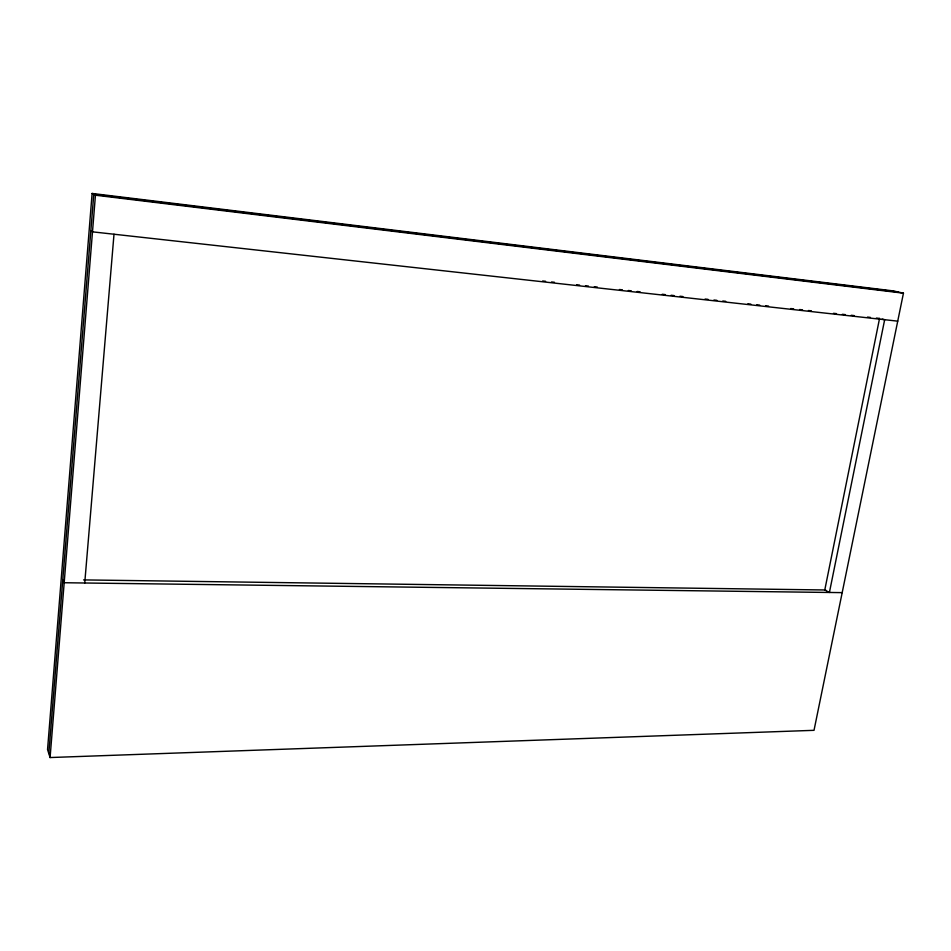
<?xml version="1.0" encoding="UTF-8"?>
<svg xmlns="http://www.w3.org/2000/svg" width="951" height="951" viewBox="0 0 951 951"><rect width="100%" height="100%" fill="white"/><g stroke="black" fill="none" stroke-linecap="round" stroke-linejoin="round"><path stroke-width="1.43" d="M92.116 193.457L47.55 749.554L50.082 757.543L814.02 730.32L903.45 293.181L893.108 290.887L92.116 193.457L95.445 195.205L903.45 293.181M48.81 753.525L93.769 194.325L898.255 292.028M50.082 757.543L95.445 195.205M84.734 582.999L114.001 234.231M879.556 318.419L824.779 589.977L829.415 592.461L884.668 319.702L882.112 319.06M83.569 579.908L825.634 589.989M842.182 592.628L64.181 582.737L62.79 579.635M897.732 321.153L92.485 231.842L90.844 230.748M542.652 280.973L545.601 281.294M551.509 281.96L554.457 282.281M576.603 284.741L579.563 285.074M585.471 285.728L588.419 286.061M594.327 286.715L597.276 287.047M619.422 289.508L622.382 289.829M628.29 290.495L631.238 290.816M637.146 291.47L640.094 291.802M662.241 294.263L665.201 294.596M671.109 295.25L674.057 295.583M679.965 296.236L682.913 296.557M705.06 299.03L708.019 299.351M713.928 300.005L716.876 300.338M722.784 300.991L725.732 301.324M747.878 303.785L750.838 304.118M756.746 304.772L759.694 305.093M765.603 305.758L768.551 306.079M790.697 308.54L793.657 308.873M799.565 309.527L802.513 309.86M808.421 310.513L811.369 310.846M833.516 313.307L836.476 313.628M842.372 314.294L845.332 314.615M851.24 315.268L854.188 315.601M867.478 317.075L870.427 317.408M876.335 318.062L879.295 318.395"/></g></svg>
